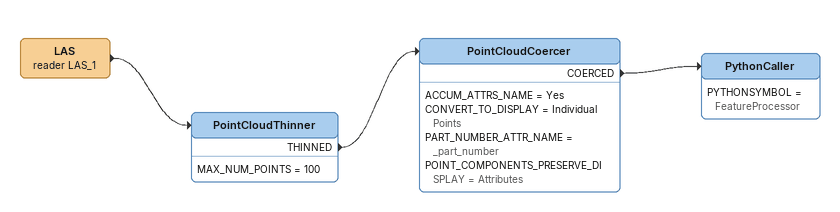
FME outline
LAS (reader LAS_1)
    -> PointCloudThinner
PointCloudThinner
    MAX_NUM_POINTS = 100
    THINNED -> PointCloudCoercer
PointCloudCoercer
    ACCUM_ATTRS_NAME = Yes
    CONVERT_TO_DISPLAY = Individual Points
    PART_NUMBER_ATTR_NAME = _part_number
    POINT_COMPONENTS_PRESERVE_DISPLAY = Attributes
    COERCED -> PythonCaller
PythonCaller
    PYTHONSYMBOL = FeatureProcessor
